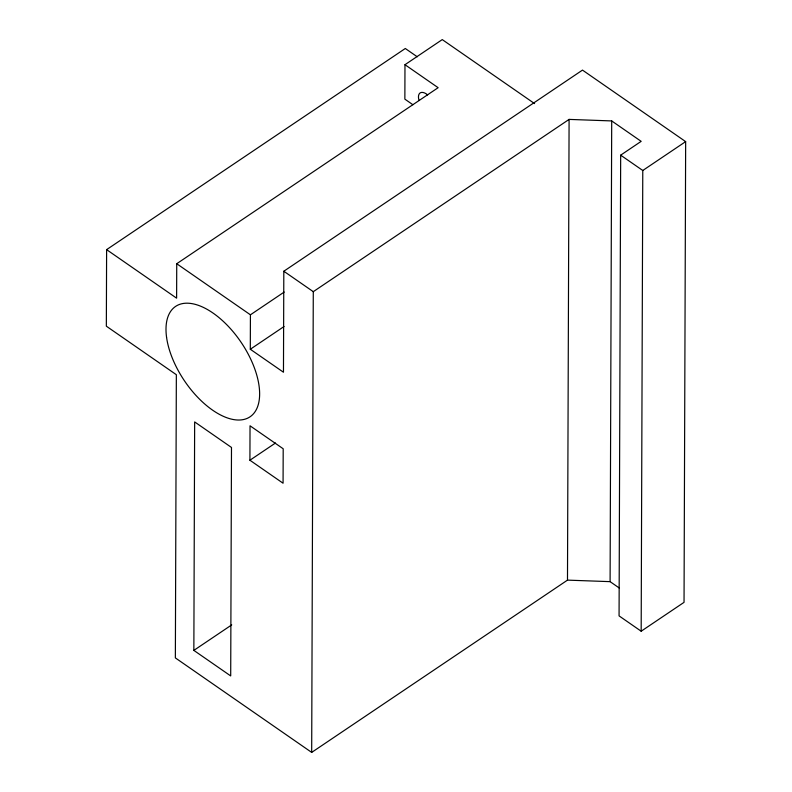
<?xml version="1.0" encoding="UTF-8"?>
<svg xmlns="http://www.w3.org/2000/svg" width="792" height="792" viewBox="0 0 792 792"><rect width="100%" height="100%" fill="white"/><g stroke="black" fill="none" stroke-linecap="round" stroke-linejoin="round"><path stroke-width="1.19" d="M417.245 56.786L405.296 48.5L106.613 249.638L106.346 326.185L176.349 374.705L175.359 657.904L311.682 752.4L567.488 580.13L610.097 581.645L619.245 587.991M534.58 103.594L442.253 39.6L404.979 64.706L438.134 87.694L176.735 263.726L176.616 298.168L106.613 249.638M193.852 650.39L194.654 421.918L231.492 447.46L230.7 675.932L193.852 650.39L231.719 624.888M249.916 460.231L250.034 425.789L283.199 448.777L283.071 483.219L249.916 460.231L275.497 443.005M311.682 752.4L313.286 291.674L569.092 119.404L611.701 120.928L641.173 141.352L620.671 155.163L619.067 615.889L641.173 631.214L684.041 602.346L685.654 141.62L582.486 70.102L283.813 271.24L283.467 372.23L250.302 349.252L250.42 314.81L176.735 263.726M404.979 64.706L404.861 99.148L412.899 104.722M567.488 580.13L569.092 119.404M610.097 581.645L611.701 120.928M641.173 631.214L642.777 170.488L620.671 155.163M250.42 314.81L284.189 292.06M250.302 349.252L284.071 326.502M642.777 170.488L685.654 141.62M283.813 271.24L313.286 291.674M419.067 100.544A11.534 5.93 56 0 1 427.66 94.901M166.577 337.372A66.568 34.244 56 0 0 242.243 419.77A66.568 34.244 56 0 0 229.561 327.68A66.568 34.244 56 0 0 166.577 337.372"/></g></svg>
